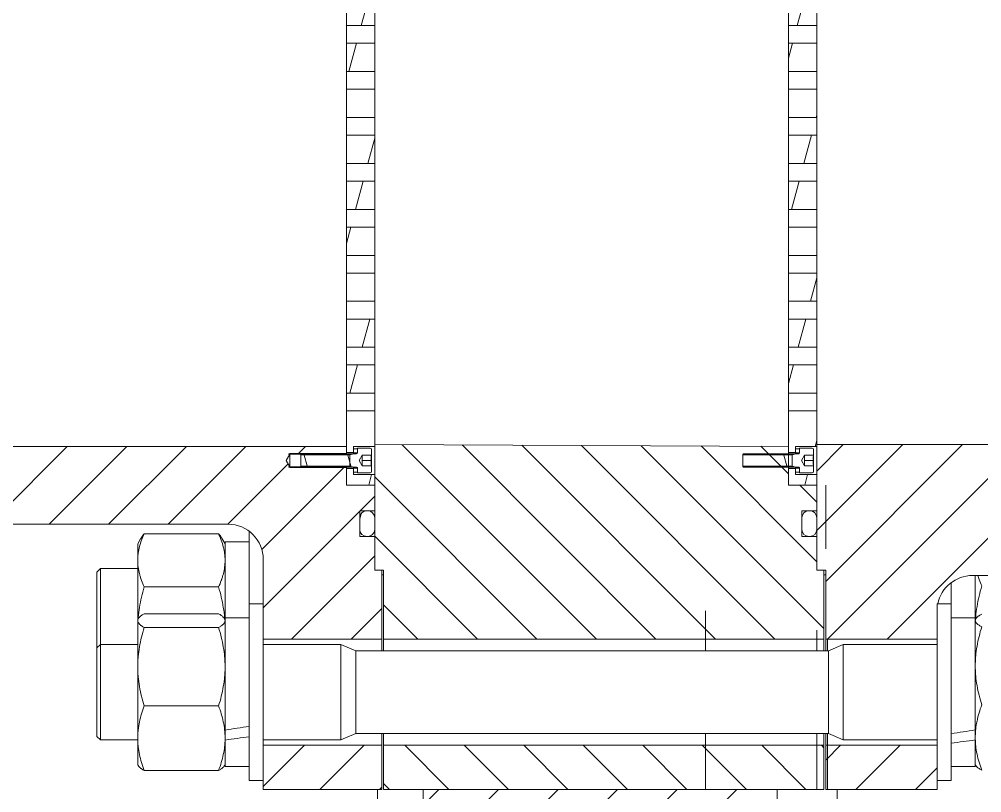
# Model space of a CAD drawing. Header units: millimetres. Extents: x 0 to 2970, y 0 to 2245.
# Drawn here: x 772.2 to 1044.4, y 586.9 to 805.6 of the extents above; entities that cross this region are included whole.
import ezdxf
from ezdxf.lldxf.tags import DXFTag

# ---------------------------------------------------------------- set-up
doc = ezdxf.new("R2010")
doc.units = ezdxf.units.MM
doc.layers.add('1', color=7, linetype='Continuous', true_color=0xffffff)
doc.layers.add('2', color=7, linetype='Continuous', true_color=0xffffff)
tags = doc.linetypes.add('DASHED', pattern=[25.72, 12.86, -12.86]).pattern_tags.tags
tags[6:7] = [DXFTag(74, 4), DXFTag(75, 0), DXFTag(340, '0'), DXFTag(46, 0.0), DXFTag(50, 0.0), DXFTag(44, 0.0), DXFTag(45, 0.0)]
tags[4:5] = [DXFTag(74, 4), DXFTag(75, 0), DXFTag(340, '0'), DXFTag(46, 0.0), DXFTag(50, 0.0), DXFTag(44, 0.0), DXFTag(45, 0.0)]

msp = doc.modelspace()

# ---------------------------------------------------------------- hatches: boundary and pattern name
at = {"layer": '1', "linetype": 'Continuous', "lineweight": 18}
h = msp.add_hatch(dxfattribs=at)
h.set_pattern_fill('ANSI31', color=4, scale=3.75, angle=360, style=0)
h.paths.add_polyline_path([(874.73, 587.8), (841.23, 587.8), (841.23, 600.3), (874.73, 600.3)], flags=0)
edge = h.paths.add_edge_path(flags=0)
edge.add_line((864.73, 865.8), (783.73, 865.8))
edge.add_line((783.73, 865.8), (783.73, 887.8))
edge.add_line((783.73, 887.8), (831.23, 887.8))
edge.add_arc((831.23, 897.8), 10, 270, 360)
edge.add_line((841.23, 897.8), (841.23, 920.3))
edge.add_line((841.23, 920.3), (874.73, 920.3))
edge.add_line((874.73, 920.3), (874.73, 900.8))
edge.add_line((874.73, 900.8), (872.73, 900.8))
edge.add_line((872.73, 900.8), (872.73, 891.3))
edge.add_line((872.73, 891.3), (868.49, 891.3))
edge.add_line((868.49, 891.3), (868.49, 884))
edge.add_line((868.49, 884), (872.73, 884))
edge.add_line((872.73, 884), (872.73, 876.8))
edge.add_line((872.73, 876.8), (864.73, 876.8))
edge.add_line((864.73, 876.8), (864.73, 871.55))
edge.add_line((864.73, 871.55), (848.73, 871.55))
edge.add_line((848.73, 871.55), (847.68, 869.8))
edge.add_line((847.68, 869.8), (848.73, 868.05))
edge.add_line((848.73, 868.05), (864.73, 868.05))
edge.add_line((864.73, 868.05), (864.73, 865.8))
h.paths.add_polyline_path([(874.73, 950.3), (841.23, 950.3), (841.23, 962.8), (874.73, 962.8)], flags=0)
h.paths.add_polyline_path([(641.73, 587.8), (610.23, 587.8), (610.23, 600.3), (641.73, 600.3)], flags=0)
h.paths.add_polyline_path([(641.73, 950.3), (610.23, 950.3), (610.23, 962.8), (641.73, 962.8)], flags=0)
edge = h.paths.add_edge_path(flags=0)
edge.add_line((851.88, 679.02), (864.73, 678.88))
edge.add_line((864.73, 678.88), (864.73, 673.8))
edge.add_line((864.73, 673.8), (872.73, 673.8))
edge.add_line((872.73, 673.8), (872.73, 666.6))
edge.add_line((872.73, 666.6), (868.49, 666.6))
edge.add_line((868.49, 666.6), (868.49, 659.3))
edge.add_line((868.49, 659.3), (872.73, 659.3))
edge.add_line((872.73, 659.3), (872.73, 649.8))
edge.add_line((872.73, 649.8), (874.73, 649.8))
edge.add_line((874.73, 649.8), (874.73, 630.3))
edge.add_line((874.73, 630.3), (841.23, 630.3))
edge.add_line((841.23, 630.3), (841.23, 652.8))
edge.add_arc((831.23, 652.8), 10, 0, 90)
edge.add_line((831.23, 662.8), (651.73, 662.8))
edge.add_arc((651.73, 652.8), 10, 90, 180)
edge.add_line((641.73, 652.8), (641.73, 630.3))
edge.add_line((641.73, 630.3), (610.23, 630.3))
edge.add_line((610.23, 630.3), (610.23, 635.3))
edge.add_line((610.23, 635.3), (607.73, 635.3))
edge.add_line((607.73, 635.3), (607.73, 684.8))
edge.add_line((607.73, 684.8), (864.73, 684.8))
edge.add_line((864.73, 684.8), (864.73, 682.72))
edge.add_line((864.73, 682.72), (851.88, 682.59))
edge.add_line((851.88, 682.59), (848.73, 682.55))
edge.add_line((848.73, 682.55), (847.68, 680.8))
edge.add_line((847.68, 680.8), (848.73, 679.05))
edge.add_line((848.73, 679.05), (851.88, 679.02))
edge = h.paths.add_edge_path(flags=0)
edge.add_line((607.73, 915.3), (610.23, 915.3))
edge.add_line((610.23, 915.3), (610.23, 920.3))
edge.add_line((610.23, 920.3), (641.73, 920.3))
edge.add_line((641.73, 920.3), (641.73, 897.8))
edge.add_arc((651.73, 897.8), 10, 180, 270)
edge.add_line((651.73, 887.8), (703.73, 887.8))
edge.add_line((703.73, 887.8), (703.73, 865.8))
edge.add_line((703.73, 865.8), (607.73, 865.8))
edge.add_line((607.73, 865.8), (607.73, 915.3))
h = msp.add_hatch(dxfattribs=at)
h.set_pattern_fill('ANSI31', color=4, scale=3.75, angle=360, style=0)
edge = h.paths.add_edge_path(flags=0)
edge.add_line((1187.73, 892.8), (1187.73, 849.8))
edge.add_line((1187.73, 849.8), (1192.23, 849.8))
edge.add_line((1192.23, 849.8), (1192.23, 825.3))
edge.add_line((1192.23, 825.3), (1187.73, 825.3))
edge.add_line((1187.73, 825.3), (1087.73, 865.3))
edge.add_line((1087.73, 865.3), (997.73, 865.3))
edge.add_line((997.73, 865.3), (997.73, 900.8))
edge.add_line((997.73, 900.8), (1000.23, 900.8))
edge.add_line((1000.23, 900.8), (1000.23, 920.3))
edge.add_line((1000.23, 920.3), (1031.73, 920.3))
edge.add_line((1031.73, 920.3), (1031.73, 912.33))
edge.add_arc((1041.73, 912.33), 10, 180, 270)
edge.add_line((1041.73, 902.33), (1055.23, 902.33))
edge.add_line((1055.23, 902.33), (1071.73, 892.8))
edge.add_line((1071.73, 892.8), (1187.73, 892.8))
h.paths.add_polyline_path([(1031.73, 950.3), (1000.23, 950.3), (1000.23, 962.8), (1031.73, 962.8)], flags=0)
h.paths.add_polyline_path([(1031.73, 587.8), (1000.23, 587.8), (1000.23, 600.3), (1031.73, 600.3)], flags=0)
edge = h.paths.add_edge_path(flags=0)
edge.add_line((1071.73, 657.8), (1055.23, 648.28))
edge.add_line((1055.23, 648.28), (1041.73, 648.28))
edge.add_arc((1041.73, 638.28), 10, 90, 180)
edge.add_line((1031.73, 638.28), (1031.73, 630.3))
edge.add_line((1031.73, 630.3), (1000.23, 630.3))
edge.add_line((1000.23, 630.3), (1000.23, 649.8))
edge.add_line((1000.23, 649.8), (997.73, 649.8))
edge.add_line((997.73, 649.8), (997.73, 685.3))
edge.add_line((997.73, 685.3), (1087.73, 685.3))
edge.add_line((1087.73, 685.3), (1187.73, 725.3))
edge.add_line((1187.73, 725.3), (1192.23, 725.3))
edge.add_line((1192.23, 725.3), (1192.23, 700.8))
edge.add_line((1192.23, 700.8), (1187.73, 700.8))
edge.add_line((1187.73, 700.8), (1187.73, 657.8))
edge.add_line((1187.73, 657.8), (1071.73, 657.8))
h = msp.add_hatch(dxfattribs=at)
h.set_pattern_fill('ANSI31', color=4, scale=3.75, angle=29.985, style=0)
h.paths.add_polyline_path([(872.73, 746.8), (872.73, 738.8), (864.73, 738.8), (864.73, 746.8)], flags=0)
h.paths.add_polyline_path([(872.73, 876.8), (872.73, 873.8), (866.73, 873.8), (866.73, 872.05), (864.73, 872.05), (864.73, 876.8)], flags=0)
h.paths.add_polyline_path([(864.73, 816.8), (864.73, 824.8), (872.73, 824.8), (872.73, 816.8)], flags=0)
h.paths.add_polyline_path([(872.73, 759.8), (872.73, 751.8), (864.73, 751.8), (864.73, 759.8)], flags=0)
h.paths.add_polyline_path([(864.73, 803.8), (864.73, 811.8), (872.73, 811.8), (872.73, 803.8)], flags=0)
h.paths.add_polyline_path([(872.73, 772.8), (872.73, 764.8), (864.73, 764.8), (864.73, 772.8)], flags=0)
h.paths.add_polyline_path([(864.73, 790.8), (864.73, 798.8), (872.73, 798.8), (872.73, 790.8)], flags=0)
h.paths.add_polyline_path([(864.73, 777.8), (864.73, 785.8), (872.73, 785.8), (872.73, 777.8)], flags=0)
h.paths.add_polyline_path([(872.73, 707.8), (872.73, 699.8), (864.73, 699.8), (864.73, 707.8)], flags=0)
h.paths.add_polyline_path([(864.73, 683.05), (864.73, 694.8), (872.73, 694.8), (872.73, 684.8), (866.73, 684.8), (866.73, 683.05)], flags=0)
h.paths.add_polyline_path([(872.73, 720.8), (872.73, 712.8), (864.73, 712.8), (864.73, 720.8)], flags=0)
h.paths.add_polyline_path([(864.73, 842.8), (864.73, 850.8), (872.73, 850.8), (872.73, 842.8)], flags=0)
h.paths.add_polyline_path([(864.73, 673.8), (864.73, 678.55), (866.73, 678.55), (866.73, 676.8), (872.73, 676.8), (872.73, 673.8)], flags=0)
h.paths.add_polyline_path([(872.73, 733.8), (872.73, 725.8), (864.73, 725.8), (864.73, 733.8)], flags=0)
h.paths.add_polyline_path([(864.73, 829.8), (864.73, 837.8), (872.73, 837.8), (872.73, 829.8)], flags=0)
h.paths.add_polyline_path([(866.73, 867.55), (866.73, 865.8), (872.73, 865.8), (872.73, 855.8), (864.73, 855.8), (864.73, 867.55)], flags=0)
h = msp.add_hatch(dxfattribs=at)
h.set_pattern_fill('ANSI31', color=4, scale=3.75, angle=29.985, style=0)
h.paths.add_polyline_path([(989.73, 777.8), (989.73, 785.8), (997.73, 785.8), (997.73, 777.8)], flags=0)
h.paths.add_polyline_path([(997.73, 707.8), (997.73, 699.8), (989.73, 699.8), (989.73, 707.8)], flags=0)
h.paths.add_polyline_path([(989.73, 683.05), (989.73, 694.8), (997.73, 694.8), (997.73, 684.8), (991.73, 684.8), (991.73, 683.05)], flags=0)
h.paths.add_polyline_path([(997.73, 720.8), (997.73, 712.8), (989.73, 712.8), (989.73, 720.8)], flags=0)
h.paths.add_polyline_path([(989.73, 673.8), (989.73, 678.55), (991.73, 678.55), (991.73, 676.8), (997.73, 676.8), (997.73, 673.8)], flags=0)
h.paths.add_polyline_path([(989.73, 842.8), (989.73, 850.8), (997.73, 850.8), (997.73, 842.8)], flags=0)
h.paths.add_polyline_path([(997.73, 733.8), (997.73, 725.8), (989.73, 725.8), (989.73, 733.8)], flags=0)
h.paths.add_polyline_path([(989.73, 829.8), (989.73, 837.8), (997.73, 837.8), (997.73, 829.8)], flags=0)
h.paths.add_polyline_path([(991.73, 867.55), (991.73, 865.8), (997.73, 865.8), (997.73, 855.8), (989.73, 855.8), (989.73, 867.55)], flags=0)
h.paths.add_polyline_path([(997.73, 746.8), (997.73, 738.8), (989.73, 738.8), (989.73, 746.8)], flags=0)
h.paths.add_polyline_path([(997.73, 876.8), (997.73, 873.8), (991.73, 873.8), (991.73, 872.05), (989.73, 872.05), (989.73, 876.8)], flags=0)
h.paths.add_polyline_path([(989.73, 816.8), (989.73, 824.8), (997.73, 824.8), (997.73, 816.8)], flags=0)
h.paths.add_polyline_path([(997.73, 759.8), (997.73, 751.8), (989.73, 751.8), (989.73, 759.8)], flags=0)
h.paths.add_polyline_path([(989.73, 803.8), (989.73, 811.8), (997.73, 811.8), (997.73, 803.8)], flags=0)
h.paths.add_polyline_path([(997.73, 772.8), (997.73, 764.8), (989.73, 764.8), (989.73, 772.8)], flags=0)
h.paths.add_polyline_path([(989.73, 790.8), (989.73, 798.8), (997.73, 798.8), (997.73, 790.8)], flags=0)
h = msp.add_hatch(dxfattribs=at)
h.set_pattern_fill('ANSI31', color=4, scale=3.75, angle=59.9696, style=0)
h.paths.add_polyline_path([(868.36, 680.8), (869.23, 679.3), (871.83, 679.3), (871.83, 677.3), (867.83, 677.3), (867.83, 678.89), (851.83, 678.89), (851.83, 682.72), (867.83, 682.72), (867.83, 684.3), (871.83, 684.3), (871.83, 682.3), (869.23, 682.3)], flags=0)
h = msp.add_hatch(dxfattribs=at)
h.set_pattern_fill('ANSI31', color=4, scale=3.75, angle=59.9696, style=0)
h.paths.add_polyline_path([(993.36, 680.8), (994.23, 679.3), (996.83, 679.3), (996.83, 677.3), (992.83, 677.3), (992.83, 678.89), (976.83, 678.89), (976.83, 682.72), (992.83, 682.72), (992.83, 684.3), (996.83, 684.3), (996.83, 682.3), (994.23, 682.3)], flags=0)
h = msp.add_hatch(dxfattribs=at)
h.set_pattern_fill('ANSI31', color=4, scale=3.75, angle=360, style=0)
h.paths.add_polyline_path([(991.73, 678.6), (992.83, 678.6), (992.83, 677.5), (991.73, 677.5)], flags=0)
h.paths.add_polyline_path([(992.83, 683), (991.73, 683), (991.73, 684.1), (992.83, 684.1)], flags=0)
h = msp.add_hatch(dxfattribs=at)
h.set_pattern_fill('ANSI31', color=4, scale=3.75, angle=360, style=0)
h.paths.add_polyline_path([(886.48, 577.96), (886.48, 587.8), (986.48, 587.8), (986.48, 577.96)], flags=0)
at = {"layer": '2', "linetype": 'Continuous', "lineweight": 18}
h = msp.add_hatch(dxfattribs=at)
h.set_pattern_fill('ANSI31', color=4, scale=3.75, angle=89.9544, style=0)
h.paths.add_polyline_path([(872.73, 900.8), (875.23, 900.8), (875.23, 920.3), (999.73, 920.3), (999.73, 900.8), (997.73, 900.8), (997.73, 891.3), (993.49, 891.3), (993.49, 884), (997.73, 884), (997.73, 876.8), (989.73, 876.8), (989.73, 865.8), (872.73, 865.3)], flags=0)
h.paths.add_polyline_path([(999.73, 587.8), (875.23, 587.8), (875.23, 600.3), (999.73, 600.3)], flags=0)
h.paths.add_polyline_path([(872.73, 685.3), (989.73, 684.8), (989.73, 673.8), (997.73, 673.8), (997.73, 666.6), (993.49, 666.6), (993.49, 659.3), (997.73, 659.3), (997.73, 649.8), (999.73, 649.8), (999.73, 630.3), (875.23, 630.3), (875.23, 649.8), (872.73, 649.8)], flags=0)
h.paths.add_polyline_path([(999.73, 950.3), (875.23, 950.3), (875.23, 962.8), (999.73, 962.8)], flags=0)
h = msp.add_hatch(dxfattribs=at)
h.set_pattern_fill('ANSI31', color=4, scale=3.75, angle=29.985, style=0)
edge = h.paths.add_edge_path(flags=0)
edge.add_spline(control_points=[(868.49, 661.3), (868.49, 660.13), (869.37, 659.3), (870.61, 659.3)], knot_values=[0, 0, 0, 0, 1, 1, 1, 1], weights=[0.585786, 0.471405, 0.471405, 0.585786], degree=3, periodic=0)
edge.add_spline(control_points=[(870.61, 659.3), (871.85, 659.3), (872.73, 660.13), (872.73, 661.3)], knot_values=[0, 0, 0, 0, 1, 1, 1, 1], weights=[0.585786, 0.471405, 0.471405, 0.585786], degree=3, periodic=0)
edge.add_line((872.73, 661.3), (872.73, 664.6))
edge.add_spline(control_points=[(872.73, 664.6), (872.73, 665.78), (871.85, 666.6), (870.61, 666.6)], knot_values=[0, 0, 0, 0, 1, 1, 1, 1], weights=[0.585786, 0.471405, 0.471405, 0.585786], degree=3, periodic=0)
edge.add_spline(control_points=[(870.61, 666.6), (869.37, 666.6), (868.49, 665.78), (868.49, 664.6)], knot_values=[0, 0, 0, 0, 1, 1, 1, 1], weights=[0.585786, 0.471405, 0.471405, 0.585786], degree=3, periodic=0)
edge.add_line((868.49, 664.6), (868.49, 661.3))
edge = h.paths.add_edge_path(flags=0)
edge.add_spline(control_points=[(868.49, 886), (868.49, 884.83), (869.37, 884), (870.61, 884)], knot_values=[0, 0, 0, 0, 1, 1, 1, 1], weights=[0.585786, 0.471405, 0.471405, 0.585786], degree=3, periodic=0)
edge.add_spline(control_points=[(870.61, 884), (871.85, 884), (872.73, 884.83), (872.73, 886)], knot_values=[0, 0, 0, 0, 1, 1, 1, 1], weights=[0.585786, 0.471405, 0.471405, 0.585786], degree=3, periodic=0)
edge.add_line((872.73, 886), (872.73, 889.3))
edge.add_spline(control_points=[(872.73, 889.3), (872.73, 890.48), (871.85, 891.3), (870.61, 891.3)], knot_values=[0, 0, 0, 0, 1, 1, 1, 1], weights=[0.585786, 0.471405, 0.471405, 0.585786], degree=3, periodic=0)
edge.add_spline(control_points=[(870.61, 891.3), (869.37, 891.3), (868.49, 890.48), (868.49, 889.3)], knot_values=[0, 0, 0, 0, 1, 1, 1, 1], weights=[0.585786, 0.471405, 0.471405, 0.585786], degree=3, periodic=0)
edge.add_line((868.49, 889.3), (868.49, 886))
h = msp.add_hatch(dxfattribs=at)
h.set_pattern_fill('ANSI31', color=4, scale=3.75, angle=29.985, style=0)
edge = h.paths.add_edge_path(flags=0)
edge.add_spline(control_points=[(993.49, 886), (993.49, 884.83), (994.37, 884), (995.61, 884)], knot_values=[0, 0, 0, 0, 1, 1, 1, 1], weights=[0.585786, 0.471405, 0.471405, 0.585786], degree=3, periodic=0)
edge.add_spline(control_points=[(995.61, 884), (996.85, 884), (997.73, 884.83), (997.73, 886)], knot_values=[0, 0, 0, 0, 1, 1, 1, 1], weights=[0.585786, 0.471405, 0.471405, 0.585786], degree=3, periodic=0)
edge.add_line((997.73, 886), (997.73, 889.3))
edge.add_spline(control_points=[(997.73, 889.3), (997.73, 890.48), (996.85, 891.3), (995.61, 891.3)], knot_values=[0, 0, 0, 0, 1, 1, 1, 1], weights=[0.585786, 0.471405, 0.471405, 0.585786], degree=3, periodic=0)
edge.add_spline(control_points=[(995.61, 891.3), (994.37, 891.3), (993.49, 890.48), (993.49, 889.3)], knot_values=[0, 0, 0, 0, 1, 1, 1, 1], weights=[0.585786, 0.471405, 0.471405, 0.585786], degree=3, periodic=0)
edge.add_line((993.49, 889.3), (993.49, 886))
edge = h.paths.add_edge_path(flags=0)
edge.add_spline(control_points=[(993.49, 661.3), (993.49, 660.13), (994.37, 659.3), (995.61, 659.3)], knot_values=[0, 0, 0, 0, 1, 1, 1, 1], weights=[0.585786, 0.471405, 0.471405, 0.585786], degree=3, periodic=0)
edge.add_spline(control_points=[(995.61, 659.3), (996.85, 659.3), (997.73, 660.13), (997.73, 661.3)], knot_values=[0, 0, 0, 0, 1, 1, 1, 1], weights=[0.585786, 0.471405, 0.471405, 0.585786], degree=3, periodic=0)
edge.add_line((997.73, 661.3), (997.73, 664.6))
edge.add_spline(control_points=[(997.73, 664.6), (997.73, 665.78), (996.85, 666.6), (995.61, 666.6)], knot_values=[0, 0, 0, 0, 1, 1, 1, 1], weights=[0.585786, 0.471405, 0.471405, 0.585786], degree=3, periodic=0)
edge.add_spline(control_points=[(995.61, 666.6), (994.37, 666.6), (993.49, 665.78), (993.49, 664.6)], knot_values=[0, 0, 0, 0, 1, 1, 1, 1], weights=[0.585786, 0.471405, 0.471405, 0.585786], degree=3, periodic=0)
edge.add_line((993.49, 664.6), (993.49, 661.3))

# ---------------------------------------------------------------- linework, layer by layer
at = {"layer": '1', "color": 7, "linetype": 'Continuous', "lineweight": 18}
for p, q in [((864.73, 803.8), (864.73, 811.8)), ((872.73, 811.8), (872.73, 803.8)), ((989.73, 803.8), (989.73, 811.8)), ((997.73, 811.8), (997.73, 803.8)), ((864.73, 803.8), (864.73, 798.8)), ((872.73, 803.8), (864.73, 803.8)), ((872.73, 803.8), (872.73, 798.8)), ((989.73, 803.8), (989.73, 798.8)), ((997.73, 803.8), (989.73, 803.8)), ((997.73, 803.8), (997.73, 798.8)), ((864.73, 798.8), (872.73, 798.8)), ((864.73, 790.8), (864.73, 798.8)), ((872.73, 798.8), (872.73, 790.8)), ((989.73, 790.8), (989.73, 798.8)), ((997.73, 798.8), (989.73, 798.8)), ((997.73, 798.8), (997.73, 790.8)), ((864.73, 790.8), (864.73, 785.8)), ((864.73, 790.8), (872.73, 790.8)), ((872.73, 790.8), (872.73, 785.8)), ((989.73, 790.8), (989.73, 785.8)), ((989.73, 790.8), (997.73, 790.8)), ((997.73, 790.8), (997.73, 785.8)), ((872.73, 785.8), (864.73, 785.8)), ((864.73, 777.8), (864.73, 785.8)), ((872.73, 785.8), (872.73, 777.8)), ((997.73, 785.8), (989.73, 785.8)), ((989.73, 777.8), (989.73, 785.8)), ((997.73, 785.8), (997.73, 777.8)), ((864.73, 777.8), (864.73, 772.8)), ((872.73, 777.8), (864.73, 777.8)), ((872.73, 777.8), (872.73, 772.8)), ((989.73, 777.8), (989.73, 772.8)), ((997.73, 777.8), (989.73, 777.8)), ((997.73, 777.8), (997.73, 772.8)), ((864.73, 764.8), (864.73, 772.8)), ((864.73, 772.8), (872.73, 772.8)), ((872.73, 772.8), (872.73, 764.8)), ((997.73, 772.8), (989.73, 772.8)), ((989.73, 764.8), (989.73, 772.8)), ((997.73, 772.8), (997.73, 764.8)), ((864.73, 764.8), (864.73, 759.8)), ((864.73, 764.8), (872.73, 764.8)), ((872.73, 764.8), (872.73, 759.8)), ((989.73, 764.8), (989.73, 759.8)), ((989.73, 764.8), (997.73, 764.8)), ((997.73, 764.8), (997.73, 759.8)), ((872.73, 759.8), (864.73, 759.8)), ((864.73, 751.8), (864.73, 759.8)), ((872.73, 751.8), (872.73, 759.8)), ((989.73, 751.8), (989.73, 759.8)), ((997.73, 759.8), (989.73, 759.8)), ((997.73, 759.8), (997.73, 751.8)), ((864.73, 751.8), (864.73, 746.8)), ((864.73, 751.8), (872.73, 751.8)), ((872.73, 751.8), (872.73, 746.8)), ((989.73, 751.8), (989.73, 746.8)), ((989.73, 751.8), (997.73, 751.8)), ((997.73, 751.8), (997.73, 746.8)), ((864.73, 738.8), (864.73, 746.8)), ((872.73, 746.8), (864.73, 746.8)), ((872.73, 746.8), (872.73, 738.8)), ((997.73, 746.8), (989.73, 746.8)), ((989.73, 738.8), (989.73, 746.8)), ((997.73, 746.8), (997.73, 738.8)), ((864.73, 738.8), (864.73, 733.8)), ((864.73, 738.8), (872.73, 738.8)), ((872.73, 738.8), (872.73, 733.8)), ((989.73, 738.8), (989.73, 733.8)), ((997.73, 738.8), (989.73, 738.8)), ((997.73, 738.8), (997.73, 733.8)), ((872.73, 733.8), (864.73, 733.8)), ((864.73, 725.8), (864.73, 733.8)), ((872.73, 733.8), (872.73, 725.8)), ((989.73, 725.8), (989.73, 733.8)), ((997.73, 733.8), (989.73, 733.8)), ((997.73, 733.8), (997.73, 725.8)), ((864.73, 725.8), (864.73, 720.8)), ((864.73, 725.8), (872.73, 725.8)), ((872.73, 725.8), (872.73, 720.8)), ((989.73, 725.8), (989.73, 720.8)), ((989.73, 725.8), (997.73, 725.8)), ((997.73, 725.8), (997.73, 720.8)), ((872.73, 720.8), (864.73, 720.8)), ((864.73, 712.8), (864.73, 720.8)), ((872.73, 720.8), (872.73, 712.8)), ((989.73, 712.8), (989.73, 720.8)), ((997.73, 720.8), (989.73, 720.8)), ((997.73, 720.8), (997.73, 712.8)), ((864.73, 712.8), (864.73, 707.8)), ((872.73, 712.8), (864.73, 712.8)), ((872.73, 712.8), (872.73, 707.8)), ((989.73, 712.8), (989.73, 707.8)), ((989.73, 712.8), (997.73, 712.8)), ((997.73, 712.8), (997.73, 707.8)), ((864.73, 699.8), (864.73, 707.8)), ((872.73, 707.8), (864.73, 707.8)), ((872.73, 707.8), (872.73, 699.8)), ((989.73, 707.8), (997.73, 707.8)), ((989.73, 699.8), (989.73, 707.8)), ((997.73, 707.8), (997.73, 699.8)), ((864.73, 699.8), (864.73, 694.8)), ((872.73, 699.8), (864.73, 699.8)), ((872.73, 699.8), (872.73, 694.8)), ((989.73, 699.8), (989.73, 694.8)), ((989.73, 699.8), (997.73, 699.8)), ((997.73, 699.8), (997.73, 694.8)), ((864.73, 694.8), (872.73, 694.8)), ((864.73, 683.05), (864.73, 694.8)), ((872.73, 694.8), (872.73, 684.8)), ((989.73, 683.05), (989.73, 694.8)), ((989.73, 694.8), (997.73, 694.8)), ((997.73, 694.8), (997.73, 684.8)), ((607.73, 684.8), (864.73, 684.8)), ((864.73, 684.8), (864.73, 682.8)), ((864.73, 683.05), (866.73, 683.05)), ((866.73, 684.8), (872.73, 684.8)), ((866.73, 684.8), (866.73, 683.05)), ((866.73, 683), (866.73, 684.1)), ((866.73, 684.1), (867.83, 684.1)), ((867.83, 684.3), (871.43, 684.3)), ((867.83, 682.92), (867.83, 684.3)), ((867.83, 684.1), (867.83, 683)), ((871.83, 683.9), (871.83, 682.54)), ((989.73, 683.05), (991.73, 683.05)), ((991.73, 684.8), (991.73, 683.05)), ((991.73, 684.8), (997.73, 684.8)), ((991.73, 683), (991.73, 684.1)), ((991.73, 684.1), (992.83, 684.1)), ((992.83, 684.3), (996.43, 684.3)), ((992.83, 684.3), (992.83, 682.92)), ((992.83, 684.1), (992.83, 683)), ((996.83, 682.54), (996.83, 683.9)), ((997.73, 649.8), (997.73, 685.3)), ((997.73, 685.3), (1087.73, 685.3)), ((848.73, 682.55), (847.68, 680.8)), ((847.68, 680.8), (848.73, 679.05)), ((848.73, 682.55), (848.73, 682.8)), ((848.73, 680.8), (848.73, 682.55)), ((851.85, 682.55), (848.73, 682.55)), ((848.73, 679.05), (848.73, 680.8)), ((851.83, 682.53), (852.02, 682.72)), ((851.83, 679.08), (851.83, 682.53)), ((851.85, 682.55), (852.02, 682.72)), ((864.65, 682.72), (852.02, 682.72)), ((852.02, 682.72), (867.63, 682.72)), ((864.73, 682.8), (864.65, 682.72)), ((864.73, 682.72), (864.73, 682.8)), ((866.73, 682.72), (866.73, 683)), ((867.83, 683), (866.73, 683)), ((869.23, 682.3), (868.36, 680.8)), ((868.36, 680.8), (869.23, 679.3)), ((869.23, 681.58), (869.23, 682.3)), ((871.69, 682.3), (869.23, 682.3)), ((869.23, 682.3), (869.23, 682.3)), ((869.23, 681.58), (869.23, 680.08)), ((871.83, 680.84), (869.23, 680.84)), ((871.83, 682.54), (871.69, 682.3)), ((871.83, 682.32), (871.83, 682.54)), ((871.83, 682.32), (871.83, 680.84)), ((871.83, 680.84), (871.83, 679.32)), ((976.83, 682.53), (977.02, 682.72)), ((976.83, 679.08), (976.83, 682.53)), ((977.02, 682.72), (992.63, 682.72)), ((991.73, 682.72), (991.73, 683)), ((992.83, 683), (991.73, 683)), ((994.23, 682.3), (993.36, 680.8)), ((993.36, 680.8), (994.23, 679.3)), ((994.23, 681.58), (994.23, 682.3)), ((996.69, 682.3), (994.23, 682.3)), ((994.23, 682.3), (994.23, 682.3)), ((994.23, 681.58), (994.23, 680.08)), ((996.83, 680.84), (994.23, 680.84)), ((996.83, 682.54), (996.69, 682.3)), ((996.83, 682.32), (996.83, 682.54)), ((996.83, 682.32), (996.83, 680.84)), ((996.83, 680.84), (996.83, 679.32)), ((848.73, 679.05), (848.73, 678.8)), ((848.73, 679.05), (851.85, 679.05)), ((852.02, 678.89), (851.83, 679.08)), ((852.02, 678.89), (851.85, 679.05)), ((852.02, 678.89), (864.65, 678.89)), ((867.63, 678.89), (852.02, 678.89)), ((864.65, 678.89), (864.73, 678.8)), ((864.73, 678.8), (864.73, 678.89)), ((864.73, 678.8), (864.73, 673.8)), ((864.73, 673.8), (864.73, 678.55)), ((866.73, 678.55), (864.73, 678.55)), ((866.73, 678.89), (866.73, 678.74)), ((866.73, 678.6), (866.73, 678.74)), ((866.73, 677.5), (866.73, 678.6)), ((866.73, 678.6), (867.83, 678.6)), ((866.73, 678.55), (866.73, 676.8)), ((867.83, 677.3), (867.83, 678.69)), ((867.83, 678.6), (867.83, 677.5)), ((869.23, 679.3), (869.23, 680.08)), ((871.83, 679.32), (869.23, 679.32)), ((869.23, 679.3), (869.23, 679.3)), ((869.23, 679.3), (871.69, 679.3)), ((869.23, 679.3), (869.23, 679.3)), ((871.69, 679.3), (871.83, 679.07)), ((871.83, 679.32), (871.83, 679.07)), ((871.83, 679.07), (871.83, 677.7)), ((977.02, 678.89), (976.83, 679.08)), ((992.63, 678.89), (977.02, 678.89)), ((991.73, 678.55), (989.73, 678.55)), ((989.73, 673.8), (989.73, 678.55)), ((991.73, 678.89), (991.73, 678.74)), ((991.73, 678.6), (991.73, 678.74)), ((991.73, 678.6), (992.83, 678.6)), ((991.73, 677.5), (991.73, 678.6)), ((991.73, 678.55), (991.73, 676.8)), ((992.83, 678.69), (992.83, 677.3)), ((992.83, 678.6), (992.83, 677.5)), ((994.23, 679.3), (994.23, 680.08)), ((996.83, 679.32), (994.23, 679.32)), ((994.23, 679.3), (994.23, 679.3)), ((994.23, 679.3), (996.69, 679.3)), ((994.23, 679.3), (994.23, 679.3)), ((996.69, 679.3), (996.83, 679.07)), ((996.83, 679.32), (996.83, 679.07)), ((996.83, 677.7), (996.83, 679.07)), ((867.83, 677.5), (866.73, 677.5)), ((866.73, 676.8), (872.73, 676.8)), ((871.43, 677.3), (867.83, 677.3)), ((872.73, 676.8), (872.73, 673.8)), ((992.83, 677.5), (991.73, 677.5)), ((997.73, 676.8), (991.73, 676.8)), ((996.43, 677.3), (992.83, 677.3)), ((997.73, 676.8), (997.73, 673.8)), ((864.73, 673.8), (872.73, 673.8)), ((864.73, 673.8), (872.73, 673.8)), ((872.73, 673.8), (872.73, 666.6)), ((997.73, 673.8), (989.73, 673.8)), ((1000.23, 673.8), (1000.23, 655.8)), ((872.73, 666.6), (868.49, 666.6)), ((868.49, 666.6), (868.49, 659.3)), ((831.23, 662.8), (651.73, 662.8)), ((806.54, 658.65), (805.73, 657.24)), ((807.56, 660.09), (828.6, 660.09)), ((830.43, 657.24), (829.61, 658.66)), ((837.23, 640.31), (837.23, 660.8)), ((868.49, 659.3), (872.73, 659.3)), ((872.73, 659.3), (872.73, 649.8)), ((805.73, 657.24), (805.73, 652.56)), ((837.23, 657.79), (830.43, 657.79)), ((830.43, 657.79), (830.43, 636.28)), ((805.73, 652.56), (805.73, 636.18)), ((841.23, 640.3), (841.23, 652.8)), ((795.2, 650.24), (794.2, 649.24)), ((794.2, 649.24), (794.2, 627.8)), ((805.73, 650.24), (795.2, 650.24)), ((795.2, 650.24), (795.2, 628.8)), ((872.73, 649.8), (874.73, 649.8)), ((874.73, 649.8), (874.73, 630.3)), ((875.23, 648.43), (874.73, 648.43)), ((1000.23, 649.8), (997.73, 649.8)), ((1000.23, 648.43), (999.73, 648.43)), ((1000.23, 630.3), (1000.23, 649.8)), ((1055.23, 648.28), (1041.73, 648.28)), ((1042.53, 636.19), (1042.53, 648.28)), ((807.56, 645.04), (828.6, 645.04)), ((1035.73, 640.3), (1035.73, 646.28)), ((841.23, 640.3), (837.23, 640.3)), ((837.23, 622.42), (837.23, 640.3)), ((841.23, 622.42), (841.23, 640.3)), ((1035.73, 640.3), (1031.73, 640.3)), ((1031.73, 590.3), (1031.73, 640.3)), ((1035.73, 590.3), (1035.73, 640.3)), ((807.56, 637.47), (828.6, 637.47)), ((966.23, 630.3), (966.23, 638.3)), ((805.89, 636.09), (805.73, 635.8)), ((805.73, 635.52), (805.73, 635.8)), ((805.73, 635.52), (805.73, 622.49)), ((830.43, 635.8), (830.26, 636.09)), ((837.23, 636.35), (830.43, 636.35)), ((830.43, 636.35), (830.43, 604.59)), ((1042.53, 636.35), (1035.73, 636.35)), ((1042.53, 604.61), (1042.53, 636.35)), ((1042.68, 636.07), (1042.53, 635.8)), ((807.56, 633.57), (828.6, 633.57)), ((997.73, 632.8), (997.73, 630.3)), ((795.2, 628.8), (794.2, 627.8)), ((805.73, 628.8), (795.2, 628.8)), ((795.2, 628.8), (795.2, 604.23)), ((874.73, 630.3), (841.23, 630.3)), ((863.2, 628.8), (841.23, 628.8)), ((867.4, 627), (863.2, 628.8)), ((863.2, 604.23), (863.2, 628.8)), ((874.73, 627), (874.73, 630.3)), ((966.23, 627), (966.23, 630.3)), ((997.73, 627), (997.73, 630.3)), ((1000.23, 627), (1000.23, 630.3)), ((1031.73, 630.3), (1000.23, 630.3)), ((1000.73, 627), (1000.73, 630.3)), ((1005.2, 628.8), (1001, 627)), ((1031.73, 628.8), (1005.2, 628.8)), ((1005.2, 604.23), (1005.2, 628.8)), ((794.2, 627.8), (794.2, 605.05)), ((1001, 627), (867.4, 627)), ((867.4, 605.71), (867.4, 627)), ((1001, 605.71), (1001, 627)), ((805.73, 622.49), (805.73, 602.27)), ((837.23, 590.3), (837.23, 622.42)), ((841.23, 590.3), (841.23, 622.42)), ((807.56, 611.41), (828.6, 611.41)), ((794.2, 605.05), (794.2, 602.8)), ((795.2, 601.8), (795.2, 604.23)), ((830.43, 604.59), (830.43, 602.27)), ((863.2, 604.23), (863.2, 601.8)), ((867.4, 605.71), (867.4, 603.61)), ((1001, 605.71), (1001, 603.61)), ((1005.2, 604.23), (1005.2, 601.8)), ((1042.53, 602.47), (1042.53, 604.61)), ((794.2, 602.8), (795.2, 601.8)), ((795.2, 601.8), (805.73, 601.8)), ((805.73, 602.27), (805.73, 594.8)), ((830.43, 602.27), (830.43, 602.07)), ((830.43, 601.77), (830.43, 602.07)), ((830.43, 601.77), (830.43, 594.25)), ((841.23, 601.8), (863.2, 601.8)), ((863.2, 601.8), (867.4, 603.61)), ((867.4, 603.61), (1001, 603.61)), ((874.73, 600.3), (874.73, 603.61)), ((966.23, 600.3), (966.23, 603.61)), ((997.73, 600.3), (997.73, 603.61)), ((1000.23, 600.3), (1000.23, 603.61)), ((1000.73, 600.3), (1000.73, 603.61)), ((1001, 603.61), (1005.2, 601.8)), ((1005.2, 601.8), (1031.73, 601.8)), ((1042.53, 602.13), (1042.53, 602.47)), ((1042.53, 602.13), (1042.53, 601.79)), ((1042.53, 594.25), (1042.53, 601.79)), ((841.23, 600.3), (874.73, 600.3)), ((874.73, 600.3), (874.73, 587.8)), ((966.23, 587.8), (966.23, 600.3)), ((997.73, 600.3), (997.73, 587.8)), ((1000.23, 587.8), (1000.23, 600.3)), ((1000.23, 600.3), (1031.73, 600.3)), ((1000.73, 587.8), (1000.73, 600.3)), ((805.73, 594.8), (805.9, 594.5)), ((830.25, 594.5), (830.43, 594.8)), ((830.43, 594.25), (837.23, 594.25)), ((1035.73, 594.25), (1042.53, 594.25)), ((1042.53, 594.8), (1042.67, 594.56)), ((807.56, 593.13), (828.6, 593.13)), ((837.23, 590.3), (841.23, 590.3)), ((841.23, 587.8), (841.23, 590.3)), ((874.73, 587.8), (841.23, 587.8)), ((873.48, 510.91), (873.48, 587.81)), ((886.48, 577.96), (886.48, 587.8)), ((986.48, 587.8), (886.48, 587.8)), ((986.48, 587.8), (986.48, 577.96)), ((1031.73, 587.8), (1000.23, 587.8)), ((1003.48, 587.81), (1003.48, 510.91)), ((1031.73, 590.3), (1035.73, 590.3)), ((1031.73, 590.3), (1031.73, 587.8)), ((1031.73, 590.3), (1031.73, 587.8)), ((1031.73, 590.3), (1031.73, 587.8)), ((1031.73, 590.3), (1031.73, 587.8))]:
    msp.add_line(p, q, dxfattribs=at)
at = {"layer": '1', "color": 7, "linetype": 'Continuous', "lineweight": 13}
for p, q in [((848.73, 682.8), (848.29, 682.55)), ((864.73, 682.8), (848.73, 682.8)), ((851.83, 682.41), (865.73, 682.41)), ((865.73, 682.41), (866.8, 682.72)), ((976.83, 682.41), (990.73, 682.41)), ((990.73, 682.41), (991.8, 682.72)), ((848.73, 678.8), (848.29, 679.05)), ((864.73, 678.8), (848.73, 678.8)), ((851.83, 679.19), (865.73, 679.19)), ((865.73, 679.19), (866.8, 678.89)), ((976.83, 679.19), (990.73, 679.19)), ((990.73, 679.19), (991.8, 678.89))]:
    msp.add_line(p, q, dxfattribs=at)
at = {"layer": '1', "color": 7, "linetype": 'DASHED', "lineweight": 13}
for p, q in [((865.73, 682.72), (865.73, 678.89)), ((990.73, 682.72), (990.73, 678.89))]:
    msp.add_line(p, q, dxfattribs=at)
at = {"layer": '1', "color": 7, "linetype": 'Continuous', "lineweight": 18}
for centre, radius, start, end in [((871.43, 683.9), 0.4, 0, 90), ((996.43, 683.9), 0.4, 0, 90), ((867.63, 682.92), 0.2, 270, 0), ((992.63, 682.92), 0.2, 270, 0), ((867.63, 678.69), 0.2, 0, 90), ((871.43, 677.7), 0.4, 270, 0), ((992.63, 678.69), 0.2, 0, 90), ((996.43, 677.7), 0.4, 270, 0), ((831.23, 652.8), 10, 0, 90), ((1041.73, 638.28), 10, 90, 168.3084)]:
    msp.add_arc(centre, radius, start, end, dxfattribs=at)
for centre, major_axis, ratio, start_param, end_param in [((866.24, 680.8), (-12.48, 0.86), 0.162147, 1.620808, 1.709306), ((991.24, 680.8), (-12.48, 0.86), 0.162147, 1.620808, 1.709306), ((827.44, 615.3), (-119.37, -18), 0.091429, 1.582058, 1.639109), ((1025.94, 615.3), (-119.37, -16.67), 0.107734, 1.637855, 1.695174), ((847.02, 615.3), (-119.37, -18), 0.091429, 1.417593, 1.474912), ((1045.52, 615.3), (-119.37, -16.67), 0.107734, 1.473658, 1.530709)]:
    msp.add_ellipse(centre, major_axis=major_axis, ratio=ratio, start_param=start_param, end_param=end_param, dxfattribs=at)
for points, knots in [([(871.83, 680.84), (871.81, 680.9), (871.79, 680.96), (871.76, 681.09), (871.74, 681.15), (871.72, 681.27), (871.71, 681.33), (871.7, 681.46), (871.69, 681.52), (871.69, 681.65), (871.7, 681.71), (871.71, 681.8), (871.71, 681.83), (871.72, 681.9), (871.72, 681.93), (871.75, 682.08), (871.79, 682.2), (871.83, 682.32)], [0, 0, 0, 0, 0.125, 0.125, 0.25, 0.25, 0.375, 0.375, 0.5, 0.5, 0.625, 0.625, 0.6875, 0.6875, 0.75, 0.75, 1, 1, 1, 1]), ([(871.69, 682.3), (871.69, 682.31), (871.69, 682.31), (871.7, 682.31), (871.7, 682.31), (871.71, 682.31), (871.72, 682.31), (871.75, 682.32), (871.79, 682.32), (871.83, 682.32)], [0, 0, 0, 0, 0.088393, 0.088393, 0.218623, 0.218623, 0.479082, 0.479082, 1, 1, 1, 1]), ([(871.83, 680.84), (871.79, 680.72), (871.75, 680.59), (871.72, 680.41), (871.71, 680.34), (871.7, 680.21), (871.69, 680.15), (871.69, 680.05), (871.69, 680.02), (871.7, 679.96), (871.7, 679.92), (871.71, 679.83), (871.72, 679.76), (871.75, 679.57), (871.79, 679.45), (871.83, 679.32)], [0, 0, 0, 0, 0.25, 0.25, 0.375, 0.375, 0.5, 0.5, 0.5625, 0.5625, 0.625, 0.625, 0.75, 0.75, 1, 1, 1, 1]), ([(996.83, 680.84), (996.81, 680.9), (996.79, 680.96), (996.76, 681.09), (996.74, 681.15), (996.72, 681.27), (996.71, 681.33), (996.7, 681.46), (996.69, 681.52), (996.69, 681.65), (996.7, 681.71), (996.71, 681.8), (996.71, 681.83), (996.72, 681.9), (996.72, 681.93), (996.75, 682.08), (996.79, 682.2), (996.83, 682.32)], [0, 0, 0, 0, 0.125, 0.125, 0.25, 0.25, 0.375, 0.375, 0.5, 0.5, 0.625, 0.625, 0.6875, 0.6875, 0.75, 0.75, 1, 1, 1, 1]), ([(996.69, 682.3), (996.69, 682.31), (996.69, 682.31), (996.7, 682.31), (996.7, 682.31), (996.71, 682.31), (996.72, 682.31), (996.75, 682.32), (996.79, 682.32), (996.83, 682.32)], [0, 0, 0, 0, 0.088393, 0.088393, 0.218623, 0.218623, 0.479082, 0.479082, 1, 1, 1, 1]), ([(996.83, 680.84), (996.79, 680.72), (996.75, 680.59), (996.72, 680.41), (996.71, 680.34), (996.7, 680.21), (996.69, 680.15), (996.69, 680.05), (996.69, 680.02), (996.7, 679.96), (996.7, 679.92), (996.71, 679.83), (996.72, 679.76), (996.75, 679.57), (996.79, 679.45), (996.83, 679.32)], [0, 0, 0, 0, 0.25, 0.25, 0.375, 0.375, 0.5, 0.5, 0.5625, 0.5625, 0.625, 0.625, 0.75, 0.75, 1, 1, 1, 1]), ([(871.83, 679.32), (871.79, 679.32), (871.75, 679.32), (871.72, 679.31), (871.71, 679.31), (871.7, 679.31), (871.69, 679.31), (871.69, 679.3), (871.69, 679.3), (871.69, 679.3)], [0, 0, 0, 0, 0.480697, 0.480697, 0.721045, 0.721045, 0.961394, 0.961394, 1, 1, 1, 1]), ([(996.83, 679.32), (996.79, 679.32), (996.75, 679.32), (996.72, 679.31), (996.71, 679.31), (996.7, 679.31), (996.69, 679.31), (996.69, 679.3), (996.69, 679.3), (996.69, 679.3)], [0, 0, 0, 0, 0.480697, 0.480697, 0.721045, 0.721045, 0.961394, 0.961394, 1, 1, 1, 1]), ([(805.73, 652.56), (805.73, 652.88), (805.75, 653.52), (805.81, 654.16), (805.86, 654.56), (805.88, 654.64), (805.9, 654.8), (805.94, 655.04), (806.04, 655.59), (806.14, 656.07), (806.39, 657.01), (806.58, 657.63), (807.03, 658.87), (807.28, 659.48), (807.56, 660.09)], [0, 0, 0, 0, 0.125, 0.25, 0.25, 0.28125, 0.28125, 0.3125, 0.375, 0.5, 0.5, 0.75, 0.75, 1, 1, 1, 1]), ([(806.53, 658.63), (806.62, 658.78), (806.71, 658.92), (807.03, 659.41), (807.28, 659.75), (807.56, 660.09)], [0, 0, 0, 0, 0.297814, 0.297814, 1, 1, 1, 1]), ([(828.6, 660.09), (828.88, 659.75), (829.13, 659.41), (829.45, 658.92), (829.54, 658.78), (829.62, 658.63)], [0, 0, 0, 0, 0.703823, 0.703823, 1, 1, 1, 1]), ([(830.43, 652.56), (830.43, 652.88), (830.41, 653.52), (830.34, 654.16), (830.29, 654.56), (830.28, 654.64), (830.25, 654.8), (830.22, 655.04), (830.12, 655.59), (830.01, 656.07), (829.77, 657.01), (829.57, 657.63), (829.13, 658.87), (828.87, 659.48), (828.6, 660.09)], [0, 0, 0, 0, 0.125, 0.25, 0.25, 0.28125, 0.28125, 0.3125, 0.375, 0.5, 0.5, 0.75, 0.75, 1, 1, 1, 1]), ([(805.73, 652.56), (805.73, 652.25), (805.74, 651.93), (805.78, 651.29), (805.81, 650.98), (805.94, 650.03), (806.06, 649.4), (806.3, 648.46), (806.43, 647.99), (806.61, 647.44), (806.69, 647.2), (806.74, 647.05), (806.77, 646.97), (807.03, 646.27), (807.28, 645.65), (807.56, 645.04)], [0, 0, 0, 0, 0.125, 0.125, 0.25, 0.25, 0.5, 0.5, 0.625, 0.6875, 0.71875, 0.71875, 0.75, 0.75, 1, 1, 1, 1]), ([(828.6, 645.04), (828.87, 645.65), (829.13, 646.27), (829.38, 646.97), (829.41, 647.05), (829.47, 647.2), (829.55, 647.44), (829.72, 647.99), (829.86, 648.46), (830.1, 649.4), (830.22, 650.03), (830.34, 650.98), (830.37, 651.29), (830.42, 651.93), (830.43, 652.25), (830.43, 652.56)], [0, 0, 0, 0, 0.25, 0.25, 0.28125, 0.28125, 0.3125, 0.375, 0.5, 0.5, 0.75, 0.75, 0.875, 0.875, 1, 1, 1, 1]), ([(1043.22, 648.28), (1043.34, 647.89), (1043.46, 647.51), (1043.83, 646.52), (1044.08, 645.91), (1044.36, 645.32)], [0, 0, 0, 0, 0.385443, 0.385443, 1, 1, 1, 1]), ([(807.56, 645.04), (807.28, 644.08), (807.02, 643.12), (806.57, 641.2), (806.38, 640.23), (806.06, 638.29), (805.94, 637.31), (805.85, 636.27), (805.84, 636.22), (805.84, 636.17)], [0, 0, 0, 0, 0.327305, 0.327305, 0.654611, 0.654611, 0.981916, 0.981916, 1, 1, 1, 1]), ([(830.32, 636.13), (830.31, 636.2), (830.31, 636.27), (830.22, 637.32), (830.09, 638.3), (829.77, 640.24), (829.58, 641.21), (829.13, 643.13), (828.88, 644.09), (828.6, 645.04)], [0, 0, 0, 0, 0.022781, 0.022781, 0.348521, 0.348521, 0.67426, 0.67426, 1, 1, 1, 1]), ([(1044.36, 645.32), (1044.08, 644.36), (1043.82, 643.4), (1043.37, 641.47), (1043.18, 640.5), (1042.86, 638.55), (1042.74, 637.57), (1042.65, 636.5), (1042.64, 636.42), (1042.63, 636.34)], [0, 0, 0, 0, 0.324031, 0.324031, 0.648062, 0.648062, 0.972093, 0.972093, 1, 1, 1, 1]), ([(805.73, 635.52), (805.73, 635.61), (805.75, 635.77), (805.81, 635.94), (805.86, 636.04), (805.88, 636.06), (805.9, 636.1), (805.94, 636.17), (806.04, 636.31), (806.14, 636.43), (806.39, 636.68), (806.58, 636.84), (807.03, 637.16), (807.28, 637.32), (807.56, 637.47)], [0, 0, 0, 0, 0.125, 0.25, 0.25, 0.28125, 0.28125, 0.3125, 0.375, 0.5, 0.5, 0.75, 0.75, 1, 1, 1, 1]), ([(830.43, 635.52), (830.43, 635.61), (830.41, 635.77), (830.34, 635.94), (830.29, 636.04), (830.28, 636.06), (830.25, 636.1), (830.22, 636.17), (830.12, 636.31), (830.01, 636.43), (829.77, 636.68), (829.57, 636.84), (829.13, 637.16), (828.87, 637.32), (828.6, 637.47)], [0, 0, 0, 0, 0.125, 0.25, 0.25, 0.28125, 0.28125, 0.3125, 0.375, 0.5, 0.5, 0.75, 0.75, 1, 1, 1, 1]), ([(1044.36, 637.37), (1044.08, 637.22), (1043.83, 637.07), (1043.57, 636.9), (1043.54, 636.89), (1043.49, 636.85), (1043.41, 636.79), (1043.23, 636.66), (1043.1, 636.55), (1042.86, 636.32), (1042.74, 636.17), (1042.61, 635.94), (1042.58, 635.87), (1042.54, 635.72), (1042.53, 635.64), (1042.53, 635.57)], [0, 0, 0, 0, 0.25, 0.25, 0.28125, 0.28125, 0.3125, 0.375, 0.5, 0.5, 0.75, 0.75, 0.875, 0.875, 1, 1, 1, 1]), ([(805.73, 635.52), (805.73, 635.44), (805.74, 635.36), (805.78, 635.2), (805.81, 635.11), (805.94, 634.87), (806.06, 634.7), (806.3, 634.46), (806.43, 634.34), (806.61, 634.2), (806.69, 634.14), (806.74, 634.1), (806.77, 634.08), (807.03, 633.89), (807.28, 633.73), (807.56, 633.57)], [0, 0, 0, 0, 0.125, 0.125, 0.25, 0.25, 0.5, 0.5, 0.625, 0.6875, 0.71875, 0.71875, 0.75, 0.75, 1, 1, 1, 1]), ([(828.6, 633.57), (828.87, 633.73), (829.13, 633.89), (829.38, 634.08), (829.41, 634.1), (829.47, 634.14), (829.55, 634.2), (829.72, 634.34), (829.86, 634.46), (830.1, 634.7), (830.22, 634.87), (830.34, 635.11), (830.37, 635.2), (830.42, 635.36), (830.43, 635.44), (830.43, 635.52)], [0, 0, 0, 0, 0.25, 0.25, 0.28125, 0.28125, 0.3125, 0.375, 0.5, 0.5, 0.75, 0.75, 0.875, 0.875, 1, 1, 1, 1]), ([(1042.53, 635.57), (1042.53, 635.49), (1042.55, 635.34), (1042.61, 635.18), (1042.66, 635.09), (1042.68, 635.07), (1042.7, 635.03), (1042.74, 634.97), (1042.84, 634.84), (1042.94, 634.73), (1043.19, 634.5), (1043.38, 634.35), (1043.83, 634.06), (1044.08, 633.91), (1044.36, 633.76)], [0, 0, 0, 0, 0.125, 0.25, 0.25, 0.28125, 0.28125, 0.3125, 0.375, 0.5, 0.5, 0.75, 0.75, 1, 1, 1, 1]), ([(807.56, 633.57), (807.28, 632.67), (807.02, 631.76), (806.57, 629.93), (806.38, 629.01), (806.06, 627.17), (805.94, 626.24), (805.81, 624.84), (805.78, 624.37), (805.74, 623.43), (805.73, 622.96), (805.73, 622.49)], [0, 0, 0, 0, 0.25, 0.25, 0.5, 0.5, 0.75, 0.75, 0.875, 0.875, 1, 1, 1, 1]), ([(830.43, 622.49), (830.43, 622.73), (830.42, 622.96), (830.42, 623.31), (830.41, 623.43), (830.41, 623.67), (830.38, 624.26), (830.34, 624.84), (830.22, 626.25), (830.09, 627.17), (829.77, 629.02), (829.58, 629.94), (829.13, 631.76), (828.88, 632.67), (828.6, 633.57)], [0, 0, 0, 0, 0.0625, 0.0625, 0.09375, 0.09375, 0.125, 0.25, 0.25, 0.5, 0.5, 0.75, 0.75, 1, 1, 1, 1]), ([(1044.36, 633.76), (1044.08, 632.86), (1043.82, 631.95), (1043.37, 630.14), (1043.18, 629.22), (1042.86, 627.38), (1042.74, 626.46), (1042.61, 625.07), (1042.58, 624.6), (1042.54, 623.67), (1042.53, 623.2), (1042.53, 622.73)], [0, 0, 0, 0, 0.25, 0.25, 0.5, 0.5, 0.75, 0.75, 0.875, 0.875, 1, 1, 1, 1]), ([(805.73, 622.49), (805.73, 622.25), (805.73, 622.02), (805.74, 621.67), (805.74, 621.55), (805.75, 621.31), (805.77, 620.72), (805.81, 620.14), (805.94, 618.74), (806.06, 617.81), (806.38, 615.96), (806.58, 615.04), (807.03, 613.22), (807.28, 612.31), (807.56, 611.41)], [0, 0, 0, 0, 0.0625, 0.0625, 0.09375, 0.09375, 0.125, 0.25, 0.25, 0.5, 0.5, 0.75, 0.75, 1, 1, 1, 1]), ([(828.6, 611.41), (828.88, 612.31), (829.13, 613.22), (829.58, 615.05), (829.78, 615.97), (830.09, 617.81), (830.22, 618.74), (830.34, 620.14), (830.37, 620.61), (830.42, 621.55), (830.43, 622.02), (830.43, 622.49)], [0, 0, 0, 0, 0.25, 0.25, 0.5, 0.5, 0.75, 0.75, 0.875, 0.875, 1, 1, 1, 1]), ([(1042.53, 622.73), (1042.53, 622.5), (1042.53, 622.26), (1042.54, 621.91), (1042.54, 621.79), (1042.55, 621.56), (1042.57, 620.97), (1042.61, 620.39), (1042.74, 618.99), (1042.86, 618.07), (1043.18, 616.23), (1043.38, 615.32), (1043.83, 613.5), (1044.08, 612.6), (1044.36, 611.7)], [0, 0, 0, 0, 0.0625, 0.0625, 0.09375, 0.09375, 0.125, 0.25, 0.25, 0.5, 0.5, 0.75, 0.75, 1, 1, 1, 1]), ([(807.56, 611.41), (807.28, 610.66), (807.02, 609.91), (806.57, 608.4), (806.38, 607.65), (806.06, 606.12), (805.94, 605.36), (805.81, 604.21), (805.78, 603.82), (805.74, 603.05), (805.73, 602.66), (805.73, 602.27)], [0, 0, 0, 0, 0.25, 0.25, 0.5, 0.5, 0.75, 0.75, 0.875, 0.875, 1, 1, 1, 1]), ([(830.43, 602.27), (830.43, 602.46), (830.42, 602.66), (830.42, 602.95), (830.41, 603.05), (830.41, 603.24), (830.38, 603.73), (830.34, 604.21), (830.22, 605.36), (830.09, 606.13), (829.77, 607.65), (829.58, 608.41), (829.13, 609.91), (828.88, 610.66), (828.6, 611.41)], [0, 0, 0, 0, 0.0625, 0.0625, 0.09375, 0.09375, 0.125, 0.25, 0.25, 0.5, 0.5, 0.75, 0.75, 1, 1, 1, 1]), ([(1044.36, 611.7), (1044.08, 610.94), (1043.82, 610.19), (1043.37, 608.66), (1043.18, 607.9), (1042.86, 606.36), (1042.74, 605.59), (1042.61, 604.43), (1042.58, 604.04), (1042.54, 603.26), (1042.53, 602.86), (1042.53, 602.47)], [0, 0, 0, 0, 0.25, 0.25, 0.5, 0.5, 0.75, 0.75, 0.875, 0.875, 1, 1, 1, 1]), ([(805.73, 602.27), (805.73, 602.08), (805.73, 601.88), (805.74, 601.59), (805.74, 601.49), (805.75, 601.3), (805.77, 600.81), (805.81, 600.33), (805.94, 599.18), (806.06, 598.41), (806.38, 596.89), (806.58, 596.13), (807.03, 594.63), (807.28, 593.88), (807.56, 593.13)], [0, 0, 0, 0, 0.0625, 0.0625, 0.09375, 0.09375, 0.125, 0.25, 0.25, 0.5, 0.5, 0.75, 0.75, 1, 1, 1, 1]), ([(828.6, 593.13), (828.88, 593.88), (829.13, 594.63), (829.58, 596.14), (829.78, 596.9), (830.09, 598.42), (830.22, 599.18), (830.34, 600.33), (830.37, 600.72), (830.42, 601.49), (830.43, 601.88), (830.43, 602.27)], [0, 0, 0, 0, 0.25, 0.25, 0.5, 0.5, 0.75, 0.75, 0.875, 0.875, 1, 1, 1, 1]), ([(1042.53, 602.47), (1042.53, 602.27), (1042.53, 602.08), (1042.54, 601.78), (1042.54, 601.69), (1042.55, 601.49), (1042.57, 601), (1042.61, 600.51), (1042.74, 599.34), (1042.86, 598.57), (1043.18, 597.03), (1043.38, 596.27), (1043.83, 594.75), (1044.08, 593.99), (1044.36, 593.24)], [0, 0, 0, 0, 0.0625, 0.0625, 0.09375, 0.09375, 0.125, 0.25, 0.25, 0.5, 0.5, 0.75, 0.75, 1, 1, 1, 1]), ([(807.56, 593.13), (807.28, 593.29), (807.03, 593.45), (806.77, 593.64), (806.74, 593.66), (806.69, 593.7), (806.61, 593.76), (806.43, 593.9), (806.3, 594.02), (806.08, 594.24), (805.97, 594.38), (805.89, 594.52)], [0, 0, 0, 0, 0.350531, 0.350531, 0.394348, 0.394348, 0.438164, 0.525797, 0.701063, 0.701063, 1, 1, 1, 1]), ([(830.26, 594.52), (830.18, 594.38), (830.07, 594.24), (829.86, 594.02), (829.72, 593.9), (829.55, 593.76), (829.47, 593.7), (829.41, 593.66), (829.38, 593.64), (829.13, 593.45), (828.87, 593.29), (828.6, 593.13)], [0, 0, 0, 0, 0.298953, 0.298953, 0.474215, 0.561846, 0.605661, 0.605661, 0.649476, 0.649476, 1, 1, 1, 1]), ([(1042.67, 594.56), (1042.67, 594.55), (1042.68, 594.54), (1042.7, 594.51), (1042.74, 594.45), (1042.84, 594.32), (1042.94, 594.2), (1043.19, 593.98), (1043.38, 593.83), (1043.83, 593.53), (1044.08, 593.39), (1044.36, 593.24)], [0, 0, 0, 0, 0.025775, 0.025775, 0.068132, 0.152847, 0.322278, 0.322278, 0.661139, 0.661139, 1, 1, 1, 1])]:
    msp.add_open_spline(points, degree=3, knots=knots, dxfattribs=at)
at = {"layer": '2', "color": 7, "linetype": 'Continuous', "lineweight": 18}
for p, q in [((872.73, 649.8), (872.73, 685.3)), ((872.73, 685.3), (989.73, 684.8)), ((989.73, 684.8), (989.73, 673.8)), ((989.73, 673.8), (997.73, 673.8)), ((997.73, 673.8), (997.73, 666.6)), ((868.49, 661.3), (868.49, 664.6)), ((870.73, 666.6), (870.49, 666.6)), ((872.73, 664.6), (872.73, 661.3)), ((993.49, 666.6), (993.49, 659.3)), ((997.73, 666.6), (993.49, 666.6)), ((993.49, 664.6), (993.49, 661.3)), ((995.73, 666.6), (995.49, 666.6)), ((997.73, 661.3), (997.73, 664.6)), ((870.49, 659.3), (870.73, 659.3)), ((993.49, 659.3), (997.73, 659.3)), ((995.49, 659.3), (995.73, 659.3)), ((997.73, 659.3), (997.73, 649.8)), ((875.23, 649.8), (872.73, 649.8)), ((875.23, 630.3), (875.23, 649.8)), ((997.73, 649.8), (999.73, 649.8)), ((999.73, 649.8), (999.73, 630.3)), ((875.23, 627), (875.23, 630.3)), ((999.73, 630.3), (875.23, 630.3)), ((999.73, 627), (999.73, 630.3)), ((875.23, 600.3), (875.23, 603.61)), ((999.73, 600.3), (999.73, 603.61)), ((875.23, 587.8), (875.23, 600.3)), ((875.23, 600.3), (999.73, 600.3)), ((999.73, 600.3), (999.73, 587.8)), ((999.73, 587.8), (875.23, 587.8))]:
    msp.add_line(p, q, dxfattribs=at)
for centre, start, end in [((870.49, 664.6), 90, 180), ((870.73, 664.6), 0, 90), ((995.49, 664.6), 90, 180), ((995.73, 664.6), 0, 90), ((870.49, 661.3), 180, 270), ((870.73, 661.3), 270, 0), ((995.49, 661.3), 180, 270), ((995.73, 661.3), 270, 0)]:
    msp.add_arc(centre, 2, start, end, dxfattribs=at)

doc.saveas('drawing.dxf')
